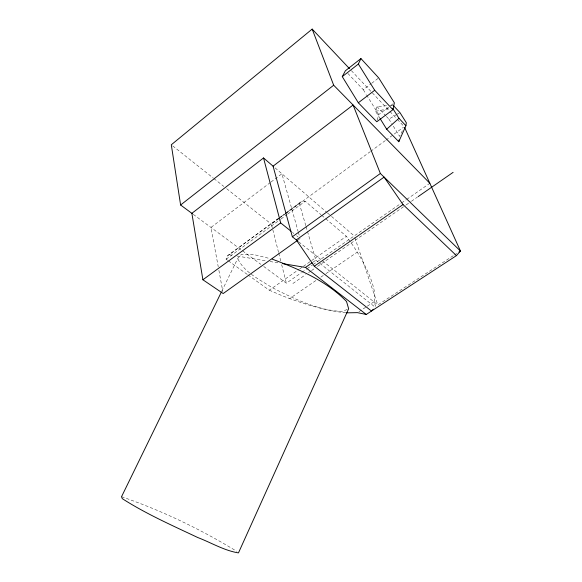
<?xml version="1.0" encoding="UTF-8"?>
<svg xmlns="http://www.w3.org/2000/svg" width="582" height="582" viewBox="0 0 582 582"><rect width="100%" height="100%" fill="white"/><g stroke="black" fill="none" stroke-linecap="round" stroke-linejoin="round"><path stroke-width="0.44" stroke-dasharray="2.91 2.18" d="M377.209 120.161L378.722 114.574L390.107 106.04M380.206 118.764L375.616 111.344L376.983 106.593L386.768 105.735M221.807 291.146L237.725 258.51L241.341 254.378L252.675 254.305L269.619 258.488M402.395 130.754L399.638 136.348L391.701 123.588M347.825 73.419L363.328 89.73L371.025 83.815M371.723 83.277L378.715 77.908M270.332 182.53L210.968 227.453L218.228 266.745M271.052 181.984L281.914 173.763L298.144 231.527M390.82 105.502L394.378 102.839M278.509 218.33L227.773 255.563M279.244 217.799L284.351 214.038M285.085 213.507L300.414 202.238M227.577 260.278L226.114 259.23L226.318 257.484L227.227 256.051A85.496 19.133 24.9 0 1 229.163 254.727L280.284 217.202M281.011 216.664L286.126 212.917M286.853 212.379L299.272 203.263A62.529 18.559 55.2 0 1 305.223 201.263L321.002 214.693M278.545 252.362L271.401 224.172L278.705 218.817M279.433 218.279L285.275 213.994M286.002 213.463L369.948 151.866M370.676 151.327L385.277 140.611M386.004 140.08L403.522 127.225M226.114 259.23L280.313 219.509M281.048 218.97L286.904 214.678M287.639 214.14L305.223 201.263M297.919 240.097L300.116 238.525M248.056 274.973L269.27 290.192L298.93 269.459M299.672 268.942L302.633 266.869M303.375 266.352L346.385 236.292A62.529 18.559 55.2 0 1 374.073 301.745L376.198 307.994M312.898 262.256L315.859 260.19L306.059 226.551M263.748 266.476L286.351 283.194L301.221 272.842M301.963 272.325L306.43 269.219M307.172 268.702L312.374 265.072M313.116 264.555L400.933 203.416M401.587 202.958L406.047 199.852M406.796 199.328L429.101 183.803M292.899 283.499L305.565 274.711M308.547 272.645L310.781 271.096M311.53 270.572L314.506 268.506M317.488 266.44L405.428 205.431M406.178 204.915L410.645 201.816M411.394 201.299L417.352 197.16M269.27 290.192L280.815 295.139A88.057 20.515 25.6 0 0 289.654 298.566L316.397 280.197M320.857 277.134L325.309 274.078M326.051 273.562L357.253 252.137M358.963 311.654L366.514 306.699M367.271 306.197L374.073 301.745M298.704 241.836L377.82 304.953L453.64 255.469M454.397 254.974L456.674 253.49M386.39 116.458L388.9 119.084L396.466 114.639M397.164 114.225L399.943 112.588M347.098 309.442L342.492 311.516C317.066 310.257 293.619 298.537 271.314 287.181C259.165 279.127 244.142 272.449 237.725 258.51M375.616 111.344L389.918 108.441M390.347 105.415L393.032 105.182M345.723 312.774C326.451 310.875 307.791 305.128 289.654 298.566M229.163 254.727L233.6 255.469M237.15 256.058L266.44 260.932M269.99 261.522L277.978 262.846M121.536 496.715C161.614 510.472 200.514 529.162 236.612 551.249M228.304 260.801L247.321 274.449M193.282 214.372L241.865 250.296M242.599 250.842L260.831 264.323M172.716 145.9L213.187 177.997M213.892 178.565L223.837 186.444M226.674 188.699L271.401 224.172M315.859 260.19L318.361 262.176M319.773 263.29L375.106 307.129M292.477 232.4L293.866 233.513M296.645 235.739L298.035 236.852M321.686 215.275L325.112 218.192M325.804 218.774L346.385 236.292M275.104 167.907L326.72 212.285M327.404 212.874L330.845 215.827M331.529 216.424L354.227 235.936M376.983 106.593L385.764 115.796M351.375 70.64L389.322 110.864M389.947 111.526L396.786 118.779M397.411 119.434L404.25 126.687M388.9 119.084L391.235 122.838M363.328 89.73L366.129 94.248M366.595 94.997L378.722 114.574M354.809 237.638L377.82 304.953M299.272 203.263L305.805 225.692M298.391 232.4L299.374 235.899M278.763 253.243L280.771 261.173M281.666 264.694L286.351 283.194M218.89 270.317L222.848 291.749"/><path stroke-width="0.87" d="M380.206 118.764L386.681 129.211L398.786 141.717L405.916 125.727L406.331 122.758L399.943 112.588L393.607 105.8M398.786 141.717L399.07 139.927M392.937 109.692L394.378 102.839L378.715 77.908L360.935 58.571L345.344 70.815L342.274 76.642L358.33 102.767L376.78 121.754L392.937 109.692L374.713 90.261L358.359 64.035L360.935 58.571M221.415 291.96L121.536 496.715L122.285 498.658C146.147 513.942 172.185 525.437 197.742 537.521C211.237 542.664 224.085 550.557 238.467 552.9L348.64 308.744L346.523 301.483C326.298 280.72 298.857 269.139 272.158 259.121M346.61 312.847L357.45 312.643L366.253 314.469L456.448 255.622L460.464 251.017L404.621 127.509M373.36 309.195L371.447 311.014L314.295 266.229L296.303 239.922L384.098 177.095L403.028 204.558L456.448 255.622M386.681 129.211L398.946 118.306L392.908 108.674M349.506 68.661L312.178 29.1L171.297 144.78L180.609 205.002L192.278 213.63M342.274 76.642L358.359 64.035M180.609 205.002L333.682 85.219L312.178 29.1M273.736 166.736L263.522 157.955L191.871 213.332L202.9 279.767L223.175 293.532L297.184 240.621M358.33 102.767L374.713 90.261M202.9 279.767L280.677 222.921L263.522 157.955M292.346 236.765L380.366 173.487L353.085 105.007L273.074 166.168L292.346 236.765L297.999 241.268M282.416 263.588L305.492 267.429L312.156 262.773M314.295 266.229L403.028 204.558M418.102 196.643L453.123 172.345M458.951 252.006L460.464 251.017L380.366 173.487M305.492 267.429L366.253 314.469M280.677 222.921L291.095 231.28M333.682 85.219L429.843 183.279M398.946 118.306L405.916 125.727"/></g></svg>
